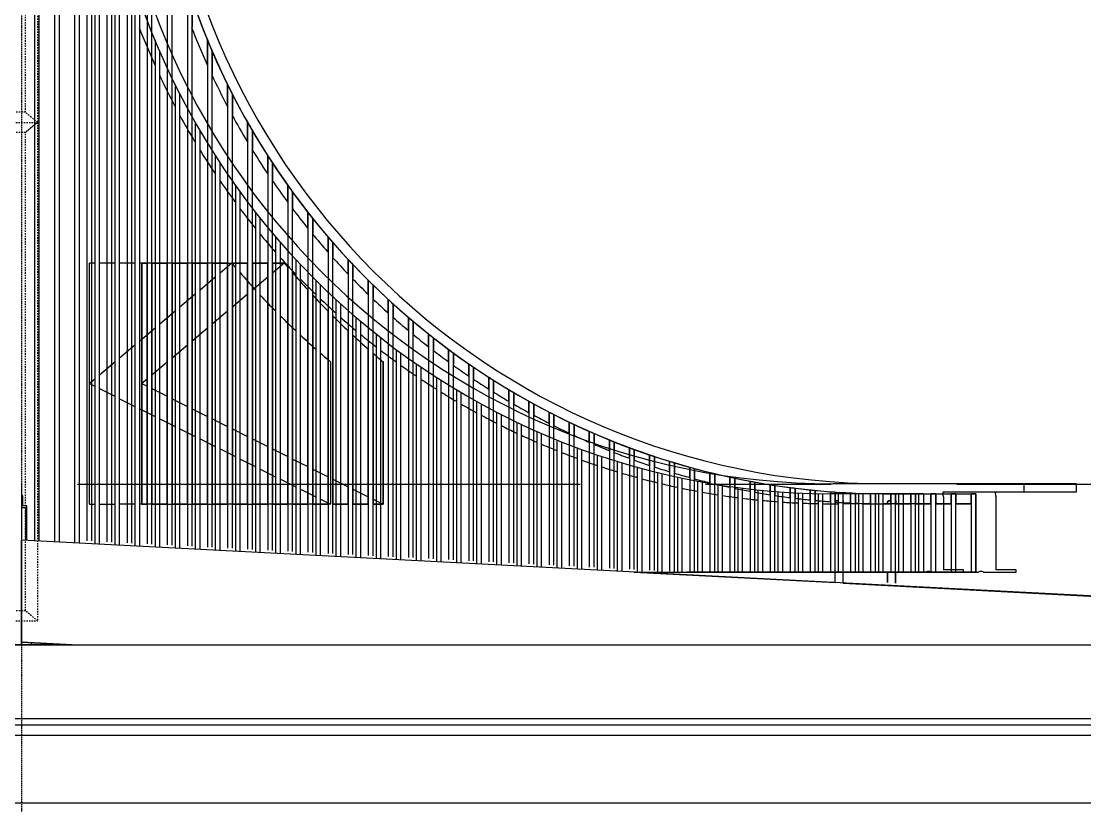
# Model space of a CAD drawing. Header units: millimetres. Extents: x -4391136 to -1798569, y -886572 to -291056.
# Drawn here: x -2355496 to -2352850, y -390540 to -388589 of the extents above; entities that cross this region are included whole.
import ezdxf

# ---------------------------------------------------------------- set-up
doc = ezdxf.new("R2010")
doc.units = ezdxf.units.MM
for name, pattern in [('HIDDEN2', [4.7625, 3.175, -1.5875]), ('TA_GL_005.00000', [13.75, 5, -1.25, 1.25, -1.25, 5]), ('TA_HL_001.00000', [6.5, 3.55, -2.95])]:
    doc.linetypes.add(name, pattern=pattern)
for name, color, linetype in [('000 - 0_SYM_DWG_GRIDLINE_MAIN_COLOR_251', 7, 'Continuous'), ('000 - CONCRETE_EX_BUILDING_MAIN_COLOR_1', 7, 'Continuous'), ('000 - CONCRETE_EX_CANOPY_MAIN_COLOR_251', 7, 'Continuous'), ('010 - ASPG_FRAMING_MAIN_COLOR_1', 7, 'Continuous'), ('Xref-E1-E4$0$E4_Ent2-CRD$0$_Col', 7, 'Continuous'), ('Xref-LOUVER-E1-E4$0$_LOUVER', 7, 'Continuous')]:
    doc.layers.add(name, color=color, linetype=linetype)
doc.styles.add('TA', font='', dxfattribs={"height": 4.5})
doc.styles.get('TA').set_extended_font_data('Cordia New')

# ---------------------------------------------------------------- blocks, each defined once
blk = doc.blocks.new('*U2084')
at = {"layer": '000 - 0_SYM_DWG_GRIDLINE_MAIN_COLOR_251', "color": 7, "linetype": 'ByBlock', "ltscale": 5}
blk.add_line((20, 0), (-494.694, 0), dxfattribs=at)
at = {"color": 7, "style": 'TA', "flags": 1}
blk.add_attdef('LOCATION', (6, -6), '', height=4.5, rotation=270, dxfattribs=at)
blk = doc.blocks.new('W-1-PP17-ENT2_REV00_20260527-170750_ELEVATION_4_DIMS')
at = {"layer": '000 - 0_SYM_DWG_GRIDLINE_MAIN_COLOR_251', "color": 7, "linetype": 'TA_GL_005.00000', "xscale": 50, "yscale": 50, "zscale": 50, "rotation": 180}
blk.add_blockref('*U2084', (-1000, 106090), dxfattribs=at)
blk = doc.blocks.new('W-1-PP17-ENT2_REV00_20260527-170750_ELEVATION_4_ST')
at = {"layer": 'Xref-E1-E4$0$E4_Ent2-CRD$0$_Col', "color": 7, "linetype": 'HIDDEN2', "lineweight": -3}
blk.add_lwpolyline([(19235, 100790), (19235, 114090), (19735, 114090), (19735, 100790)], dxfattribs=at)
at = {"layer": 'Xref-LOUVER-E1-E4$0$_LOUVER', "color": 7}
for p, q in [((19767.5, 108215), (19767.5, 105949.3)), ((19779.5, 105948.7), (19779.5, 108215)), ((19817.5, 108215), (19817.5, 105946.7)), ((19829.5, 105946), (19829.5, 108215)), ((19867.5, 108215), (19867.5, 105944)), ((19879.5, 105943.4), (19879.5, 108215)), ((19917.5, 108215), (19917.5, 105941.4)), ((19929.5, 105940.8), (19929.5, 108215)), ((19967.5, 107520.6), (19967.5, 105938.8)), ((19979.5, 105938.2), (19979.5, 107466.8)), ((20017.5, 107331.2), (20017.5, 105936.2)), ((20029.5, 105935.6), (20029.5, 107295.2)), ((20067.5, 107194.9), (20067.5, 105933.6)), ((20079.5, 105932.9), (20079.5, 107166.5)), ((20117.5, 107084.3), (20117.5, 105930.9)), ((20129.5, 105930.3), (20129.5, 107060.4)), ((20167.5, 106989.9), (20167.5, 105928.3)), ((20179.5, 105927.7), (20179.5, 106969.1)), ((20217.5, 106907.1), (20217.5, 105926.3)), ((20229.5, 105925.1), (20229.5, 106888.6)), ((20267.5, 106833), (20267.5, 105923.1)), ((20279.5, 105922.5), (20279.5, 106816.4)), ((20317.5, 106766), (20317.5, 105920.5)), ((20329.5, 105919.8), (20329.5, 106750.9)), ((20367.5, 106705), (20367.5, 105917.8)), ((20379.5, 105917.2), (20379.5, 106691.1)), ((19904.5, 106040), (19904.5, 106640)), ((19917.5, 106640), (19904.5, 106640)), ((19967.3, 106640), (19929.5, 106640)), ((20017.5, 106640), (19979.5, 106640)), ((20067.5, 106640), (20029.5, 106640)), ((20117.5, 106640), (20079.5, 106640)), ((20167.5, 106640), (20129.5, 106640)), ((20217.5, 106640), (20179.5, 106640)), ((20229.5, 106640), (20258.7, 106640)), ((20258.7, 106640), (20229.5, 106615.2)), ((20417.5, 106648.9), (20417.5, 105915.2)), ((20429.5, 105914.6), (20429.5, 106636.1)), ((20217.5, 106605.1), (20179.5, 106572.9)), ((20467.5, 106597.1), (20467.5, 105912.6)), ((20479.5, 105912), (20479.5, 106585.3)), ((20167.5, 106562.7), (20129.5, 106530.6)), ((20517.5, 106549.3), (20517.5, 105910)), ((20529.5, 105909.4), (20529.5, 106538.3)), ((20117.5, 106520.4), (20079.5, 106488.2)), ((20567.5, 106504.8), (20567.5, 105907.4)), ((20067.5, 106478.1), (20029.5, 106445.9)), ((20579.5, 105906.7), (20579.5, 106494.6)), ((20617.5, 106463.5), (20617.5, 105904.7)), ((20629.5, 105904.1), (20629.5, 106454.1)), ((20017.5, 106435.7), (19979.5, 106403.5)), ((20667.5, 106425.1), (20667.5, 105902.1)), ((20679.5, 105901.5), (20679.5, 106416.3)), ((19967.3, 106393.3), (19929.5, 106361.2)), ((20504.5, 106394.4), (20504.5, 106040)), ((20717.5, 106389.3), (20717.5, 105899.5)), ((20729.5, 105898.9), (20729.5, 106381.1)), ((19917.5, 106351), (19904.5, 106340)), ((20767.5, 106356), (20767.5, 105896.9)), ((20779.5, 105896.3), (20779.5, 106348.3)), ((19904.5, 106340), (19917.5, 106333.5)), ((19929.5, 106327.5), (19967.3, 106308.6)), ((20817.5, 106325), (20817.5, 105894.3)), ((20829.5, 105893.6), (20829.5, 106317.9)), ((19979.5, 106302.5), (20017.5, 106283.5)), ((20867.5, 106296.1), (20867.5, 105891.6)), ((20879.5, 105891), (20879.5, 106289.5)), ((20029.5, 106277.5), (20067.5, 106258.5)), ((20917.5, 106269.3), (20917.5, 105889)), ((20929.5, 105888.4), (20929.5, 106263.2)), ((20079.5, 106252.5), (20117.5, 106233.5)), ((20967.5, 106244.5), (20967.5, 105886.4)), ((20979.5, 105885.8), (20979.5, 106238.8)), ((20129.5, 106227.5), (20167.5, 106208.5)), ((21017.5, 106221.5), (21017.5, 105883.8)), ((21029.5, 105883.2), (21029.5, 106216.3)), ((20179.5, 106202.5), (20217.5, 106183.5)), ((21067.5, 106200.3), (21067.5, 105881.2)), ((21079.5, 105880.5), (21079.5, 106195.5)), ((20229.5, 106177.5), (20267.5, 106158.5)), ((21117.5, 106180.8), (21117.5, 105878.5)), ((21129.5, 105877.9), (21129.5, 106176.4)), ((21167.5, 106163), (21167.5, 105875.9)), ((21179.5, 105875.3), (21179.5, 106159)), ((20279.5, 106152.5), (20317.5, 106133.5)), ((21217.5, 106146.9), (21217.5, 105873.3)), ((21229.5, 105872.7), (21229.5, 106143.2)), ((21267.5, 106132.2), (21267.5, 105871.1)), ((20329.5, 106127.5), (20367.5, 106108.5)), ((21279.5, 105871.1), (21279.5, 106129)), ((21317.5, 106119.2), (21317.5, 105871.1)), ((21329.5, 105871.1), (21329.5, 106116.2)), ((21367.5, 106107.6), (21367.5, 105871.1)), ((21379.5, 105871.1), (21379.5, 106105)), ((20379.5, 106102.5), (20417.5, 106083.5)), ((20429.5, 106077.5), (20467.5, 106058.5)), ((21417.5, 106097.5), (21417.5, 105871.1)), ((21429.5, 105871.1), (21429.5, 106095.2)), ((21467.5, 106088.8), (21467.5, 105871.1)), ((21479.5, 105871.1), (21479.5, 106086.9)), ((21517.5, 106081.5), (21517.5, 105871.1)), ((21529.5, 105871.1), (21529.5, 106080)), ((22229.5, 106091.1), (21754.5, 106091.1)), ((22229.5, 106091.1), (22229.5, 106071.1)), ((20479.5, 106052.5), (20504.5, 106040)), ((21567.5, 106075.7), (21567.5, 105871.1)), ((21579.5, 105871.1), (21579.5, 106074.5)), ((21617.5, 106071.2), (21617.5, 105871.1)), ((21629.5, 105871.1), (21629.5, 106070.4)), ((21667.5, 106068.1), (21667.5, 105871.1)), ((21679.5, 105871.1), (21679.5, 106067.6)), ((21717.5, 106066.4), (21717.5, 105871.1)), ((21729.5, 105871.1), (21729.5, 106066.2)), ((21979.5, 106066.1), (21749.9, 106066.1)), ((21767.5, 106066.1), (21767.5, 105871.1)), ((21779.5, 105845), (21779.5, 106066.1)), ((21817.5, 106066.1), (21817.5, 105871.1)), ((21829.5, 105871.1), (21829.5, 106066.1)), ((21867.5, 106066.1), (21867.5, 105871.1)), ((21879.5, 105871.1), (21879.5, 106066.1)), ((21917.5, 106066.1), (21917.5, 105871.1)), ((21929.5, 105871.1), (21929.5, 106066.1)), ((21967.5, 106066.1), (21967.5, 105871.1)), ((21979.5, 106066.1), (21979.5, 105871.1)), ((22028.5, 106071.1), (22229.5, 106071.1)), ((22029.5, 106058.1), (22029.5, 105877.1)), ((19904.5, 106040), (19917.5, 106040)), ((19929.5, 106040), (19967.3, 106040)), ((20017.5, 106040), (19979.5, 106040)), ((20067.5, 106040), (20029.5, 106040)), ((20079.5, 106040), (20117.5, 106040)), ((20129.5, 106040), (20167.5, 106040)), ((20179.5, 106040), (20217.5, 106040)), ((20267.5, 106040), (20229.5, 106040)), ((20279.5, 106040), (20317.5, 106040)), ((20367.5, 106040), (20329.5, 106040)), ((20417.5, 106040), (20379.5, 106040)), ((20467.5, 106040), (20429.5, 106040)), ((20504.5, 106040), (20479.5, 106040)), ((21754.5, 106041.1), (21767.5, 106041.1)), ((21759.5, 106046.6), (21759.5, 106041.1)), ((21767.5, 106048.6), (21761.5, 106048.6)), ((21817.5, 106041.1), (21779.5, 106041.1)), ((21780.5, 106041.1), (21780.5, 106048.6)), ((21829.5, 106041.1), (21867.5, 106041.1)), ((21917.5, 106041.1), (21879.5, 106041.1)), ((21967.5, 106041.1), (21929.5, 106041.1)), ((21979.5, 106041.1), (21979.5, 105871.1)), ((21260, 105871.1), (21985, 105871.1)), ((21759.5, 105845), (21759.5, 105871.1)), ((21999, 105871.1), (22079.5, 105871.1)), ((22079.5, 105877.1), (22029.5, 105877.1)), ((22079.5, 105871.1), (22079.5, 105877.1))]:
    blk.add_line(p, q, dxfattribs=at)
for centre, radius, start, end in [((21754.5, 107891.1), 1825, 180, 269.8576), ((21754.5, 107891.1), 1800, 180, 270), ((21754.5, 107891.1), 1850, 201.0582, 204.1911), ((21754.5, 107891.1), 1850, 205.0376, 207.718), ((21754.5, 107891.1), 1850, 208.544, 210.8438), ((21754.5, 107891.1), 1850, 211.5701, 213.7851), ((21754.5, 107891.1), 1850, 214.4248, 216.4508), ((21754.5, 107891.1), 1850, 217.0905, 218.9932), ((21754.5, 107891.1), 1850, 219.5684, 221.3899), ((21754.5, 107891.1), 1950, 219.9092, 220.2976), ((21754.5, 107891.1), 1850, 221.9651, 223.6872), ((21754.5, 107891.1), 1950, 220.8286, 222.5101), ((21754.5, 107891.1), 1850, 224.213, 225.8778), ((21754.5, 107891.1), 1950, 223.0411, 224.6367), ((21754.5, 107891.1), 1850, 226.4035, 228.017), ((21754.5, 107891.1), 1950, 225.1352, 226.7139), ((21754.5, 107891.1), 1850, 228.5042, 230.0469), ((21754.5, 107891.1), 1950, 227.1858, 228.6785), ((21754.5, 107891.1), 1850, 230.5341, 232.0768), ((21754.5, 107891.1), 1850, 232.5354, 233.9819), ((21754.5, 107891.1), 1950, 229.1499, 230.1317), ((21754.5, 107891.1), 1850, 234.4386, 235.8851), ((21754.5, 107891.1), 1850, 236.3419, 237.7386), ((21754.5, 107891.1), 1850, 238.1714, 239.5417), ((21754.5, 107891.1), 1850, 239.9745, 241.3448), ((21754.5, 107891.1), 1850, 241.7689, 243.0793), ((21754.5, 107891.1), 1850, 243.4931, 244.8034), ((21754.5, 107891.1), 1850, 245.2172, 246.52), ((21754.5, 107891.1), 1850, 246.9191, 248.1828), ((21754.5, 107891.1), 1850, 248.5934, 249.8455), ((21754.5, 107891.1), 1850, 250.2445, 251.4955), ((21754.5, 107891.1), 1850, 251.8833, 253.1116), ((21754.5, 107891.1), 1850, 253.4995, 254.7278), ((21754.5, 107891.1), 1850, 255.1157, 256.3324), ((21754.5, 107891.1), 1850, 256.7123, 257.9151), ((21754.5, 107891.1), 1850, 258.2949, 259.4978), ((21754.5, 107891.1), 1850, 259.8776, 261.0728), ((21754.5, 107891.1), 1850, 261.4475, 262.6338), ((21754.5, 107891.1), 1850, 263.0084, 264.1948), ((22044, 106065.7), 16.3, 160.9008, 199.7588), ((22026.5, 106058.1), 3, 0, 45), ((21754.5, 107891.1), 1850, 264.5694, 265.7524), ((21754.5, 107891.1), 1850, 266.1244, 267.3027), ((21754.5, 107891.1), 1850, 267.6747, 268.853), ((21754.5, 107891.1), 1850, 269.225, 270), ((21761.5, 106046.6), 2, 90, 180), ((21985, 105873.1), 2, 270, 323.4557), ((21991.9, 105858.4), 14.5, 67.9114, 111.771), ((21999, 105873.1), 2, 217.62, 270)]:
    blk.add_arc(centre, radius, start, end, dxfattribs=at)
blk = doc.blocks.new('DPA_CP_Entrance Canopy Curve_Ent 2_Edge Rev B-1 - Entrance Canopy Curve_Left-31479712-ENTRANCE 2 - ENLARGE ELEVATION 4')
at = {"layer": '000 - CONCRETE_EX_CANOPY_MAIN_COLOR_251', "color": 7}
for p, q in [((516416.4, 108215), (516416.4, 105949.3)), ((516428.4, 105948.7), (516428.4, 108215)), ((516466.4, 108215), (516466.4, 105946.7)), ((516478.4, 105946), (516478.4, 108215)), ((516516.4, 108215), (516516.4, 105944)), ((516528.4, 105943.4), (516528.4, 108215)), ((516566.4, 108215), (516566.4, 105941.4)), ((516578.4, 105940.8), (516578.4, 108215)), ((516616.4, 107520.6), (516616.4, 105938.8)), ((516628.4, 105938.2), (516628.4, 107466.8)), ((516666.4, 107331.2), (516666.4, 105936.2)), ((516678.4, 107295.2), (516678.4, 107226.9)), ((516678.4, 105935.6), (516678.4, 107295.2)), ((516716.4, 107133.2), (516716.4, 107194.9)), ((516716.4, 107194.9), (516716.4, 105933.6)), ((516728.4, 107166.5), (516728.4, 107108.7)), ((516728.4, 105932.9), (516728.4, 107166.5)), ((516766.4, 107031), (516766.4, 107084.3)), ((516766.4, 107084.3), (516766.4, 105930.9)), ((516778.4, 107060.4), (516778.4, 107007.2)), ((516778.4, 105930.3), (516778.4, 107060.4)), ((516816.4, 106943.4), (516816.4, 106989.9)), ((516816.4, 106989.9), (516816.4, 105928.3)), ((516828.4, 106969.1), (516828.4, 106923.2)), ((516828.4, 105927.7), (516828.4, 106969.1)), ((516866.4, 106862.7), (516866.4, 106907.1)), ((516866.4, 106907.1), (516866.4, 105925.7)), ((516878.4, 106888.6), (516878.4, 106845.9)), ((516878.4, 105925.1), (516878.4, 106888.6)), ((516916.4, 106792.7), (516916.4, 106833)), ((516916.4, 106833), (516916.4, 105923.1)), ((516928.4, 106816.4), (516928.4, 106775.9)), ((516928.4, 105922.5), (516928.4, 106816.4)), ((516966.4, 106727.7), (516966.4, 106766)), ((516966.4, 106766), (516966.4, 105920.5)), ((516978.4, 106750.9), (516978.4, 106713.5)), ((516978.4, 105919.8), (516978.4, 106750.9)), ((517016.4, 106668.7), (517016.4, 106705)), ((517016.4, 106705), (517016.4, 105917.8)), ((517028.4, 106691.1), (517028.4, 106654.5)), ((517028.4, 105917.2), (517028.4, 106691.1)), ((516566.4, 106640), (516553.4, 106640)), ((516553.4, 106640), (516553.4, 106040)), ((516553.4, 106040), (516553.4, 106640)), ((516553.4, 106640), (516566.4, 106640)), ((516566.4, 106640), (516553.4, 106640)), ((516553.4, 106640), (516553.4, 106040)), ((516553.4, 106040), (516553.4, 106640)), ((516553.4, 106640), (516566.4, 106640)), ((516566.4, 106640), (516553.4, 106640)), ((516553.4, 106640), (516553.4, 106040)), ((516553.4, 106040), (516553.4, 106640)), ((516553.4, 106640), (516566.4, 106640)), ((516566.4, 106040), (516566.4, 106640)), ((516616.4, 106640), (516578.4, 106640)), ((516578.4, 106640), (516616.4, 106640)), ((516578.4, 106640), (516578.4, 106040)), ((516616.4, 106640), (516578.4, 106640)), ((516578.4, 106640), (516616.4, 106640)), ((516616.4, 106640), (516578.4, 106640)), ((516578.4, 106640), (516616.4, 106640)), ((516616.4, 106040), (516616.4, 106640)), ((516666.4, 106640), (516628.4, 106640)), ((516628.4, 106640), (516666.4, 106640)), ((516628.4, 106640), (516628.4, 106040)), ((516666.4, 106640), (516628.4, 106640)), ((516628.4, 106640), (516666.4, 106640)), ((516666.4, 106640), (516628.4, 106640)), ((516628.4, 106640), (516666.4, 106640)), ((516666.4, 106040), (516666.4, 106640)), ((516716.4, 106640), (516678.4, 106640)), ((516678.4, 106640), (516716.4, 106640)), ((516678.4, 106640), (516678.4, 106040)), ((516716.4, 106640), (516678.4, 106640)), ((516678.4, 106640), (516716.4, 106640)), ((516716.4, 106640), (516678.4, 106640)), ((516678.4, 106640), (516716.4, 106640)), ((516716.4, 106040), (516716.4, 106640)), ((516766.4, 106640), (516728.4, 106640)), ((516728.4, 106640), (516766.4, 106640)), ((516728.4, 106640), (516728.4, 106040)), ((516766.4, 106640), (516728.4, 106640)), ((516728.4, 106640), (516766.4, 106640)), ((516766.4, 106640), (516728.4, 106640)), ((516728.4, 106640), (516766.4, 106640)), ((516766.4, 106040), (516766.4, 106640)), ((516816.4, 106640), (516778.4, 106640)), ((516778.4, 106640), (516816.4, 106640)), ((516778.4, 106640), (516778.4, 106040)), ((516816.4, 106640), (516778.4, 106640)), ((516778.4, 106640), (516816.4, 106640)), ((516816.4, 106640), (516778.4, 106640)), ((516778.4, 106640), (516816.4, 106640)), ((516816.4, 106040), (516816.4, 106640)), ((516866.4, 106640), (516828.4, 106640)), ((516828.4, 106640), (516866.4, 106640)), ((516828.4, 106640), (516828.4, 106040)), ((516866.4, 106640), (516828.4, 106640)), ((516828.4, 106640), (516866.4, 106640)), ((516866.4, 106640), (516828.4, 106640)), ((516828.4, 106640), (516866.4, 106640)), ((516866.4, 106040), (516866.4, 106640)), ((516907.6, 106640), (516878.4, 106615.2)), ((516907.6, 106640), (516878.4, 106640)), ((516878.4, 106640), (516907.6, 106640)), ((516878.4, 106640), (516878.4, 106040)), ((516907.6, 106640), (516878.4, 106640)), ((516878.4, 106640), (516907.6, 106640)), ((516907.6, 106640), (516878.4, 106640)), ((516878.4, 106640), (516907.6, 106640)), ((517066.4, 106614), (517066.4, 106648.9)), ((517066.4, 106648.9), (517066.4, 105915.2)), ((517078.4, 106636.1), (517078.4, 106602)), ((517078.4, 105914.6), (517078.4, 106636.1)), ((516916.4, 106040), (516916.4, 106630.1)), ((516928.4, 106616.6), (516928.4, 106040)), ((516866.4, 106605.1), (516828.4, 106572.9)), ((517116.4, 106564), (517116.4, 106597.1)), ((517116.4, 106597.1), (517116.4, 105912.6)), ((517128.4, 106585.3), (517128.4, 106552)), ((517128.4, 105912), (517128.4, 106585.3)), ((516816.4, 106562.7), (516778.4, 106530.6)), ((516966.4, 106040), (516966.4, 106573.8)), ((516978.4, 106560.3), (516978.4, 106040)), ((517166.4, 106516.4), (517166.4, 106549.3)), ((517166.4, 106549.3), (517166.4, 105910)), ((517178.4, 106538.3), (517178.4, 106506.3)), ((517178.4, 105909.4), (517178.4, 106538.3)), ((516766.4, 106520.4), (516728.4, 106488.2)), ((517016.4, 106040), (517016.4, 106521.6)), ((517028.4, 106509.6), (517028.4, 106040)), ((517216.4, 106474.1), (517216.4, 106504.8)), ((517216.4, 106504.8), (517216.4, 105907.4)), ((516716.4, 106478.1), (516678.4, 106445.9)), ((517228.4, 106494.6), (517228.4, 106463.9)), ((517228.4, 105907.3), (517228.4, 106494.6)), ((517066.4, 106040), (517066.4, 106471.6)), ((517078.4, 106460.9), (517078.4, 106040)), ((517266.4, 106431.8), (517266.4, 106463.5)), ((517266.4, 106463.5), (517266.4, 105904.7)), ((517278.4, 106454.1), (517278.4, 106423.1)), ((517278.4, 105904.1), (517278.4, 106454.1)), ((516666.4, 106435.7), (516628.4, 106403.5)), ((517116.4, 106040), (517116.4, 106427.2)), ((517316.4, 106396), (517316.4, 106425.1)), ((517316.4, 106425.1), (517316.4, 105902.1)), ((517128.4, 106416.6), (517128.4, 106040)), ((517328.4, 106416.3), (517328.4, 106387.4)), ((517328.4, 105901.5), (517328.4, 106416.3)), ((516616.4, 106393.4), (516578.8, 106361.5)), ((517153.4, 106040), (517153.4, 106394.4)), ((517153.4, 106394.4), (517153.4, 106040)), ((517153.4, 106040), (517153.4, 106394.4)), ((517153.4, 106394.4), (517153.4, 106040)), ((517153.4, 106040), (517153.4, 106394.4)), ((517153.4, 106394.4), (517153.4, 106040)), ((517366.4, 106360.3), (517366.4, 106389.3)), ((517366.4, 106389.3), (517366.4, 105899.5)), ((517378.4, 106381.1), (517378.4, 106351.7)), ((517378.4, 105898.9), (517378.4, 106381.1)), ((516566.4, 106351), (516553.4, 106340)), ((517416.4, 106327.5), (517416.4, 106356)), ((517416.4, 106356), (517416.4, 105896.9)), ((517428.4, 106348.3), (517428.4, 106320.3)), ((517428.4, 105896.3), (517428.4, 106348.3)), ((516553.4, 106340), (516566.4, 106333.5)), ((516578.4, 106327.5), (516616.4, 106308.5)), ((517466.4, 106297.7), (517466.4, 106325)), ((517466.4, 106325), (517466.4, 105894.3)), ((517478.4, 106317.9), (517478.4, 106290.6)), ((517478.4, 105893.6), (517478.4, 106317.9)), ((516628.4, 106302.5), (516666.4, 106283.5)), ((517516.4, 106267.9), (517516.4, 106296.1)), ((517516.4, 106296.1), (517516.4, 105891.6)), ((517528.4, 106289.5), (517528.4, 106261.3)), ((517528.4, 105891), (517528.4, 106289.5)), ((516678.4, 106277.5), (516716.4, 106258.5)), ((517566.4, 106242.8), (517566.4, 106269.3)), ((517566.4, 106269.3), (517566.4, 105889)), ((517578.4, 106263.2), (517578.4, 106236.9)), ((517578.4, 105888.4), (517578.4, 106263.2)), ((516728.4, 106252.5), (516766.4, 106233.5)), ((517616.4, 106218.3), (517616.4, 106244.5)), ((517616.4, 106244.5), (517616.4, 105886.4)), ((517628.4, 106238.8), (517628.4, 106212.5)), ((517628.4, 105885.8), (517628.4, 106238.8)), ((516778.4, 106227.5), (516816.4, 106208.5)), ((517666.4, 106194.5), (517666.4, 106221.5)), ((517666.4, 106221.5), (517666.4, 105883.8)), ((517678.4, 106216.3), (517678.4, 106189.8)), ((517678.4, 105883.2), (517678.4, 106216.3)), ((516828.4, 106202.5), (516866.4, 106183.5)), ((517716.4, 106175), (517716.4, 106200.3)), ((517716.4, 106200.3), (517716.4, 105881.2)), ((517728.4, 106195.5), (517728.4, 106170.3)), ((517728.4, 105880.5), (517728.4, 106195.5)), ((516878.4, 106177.5), (516916.4, 106158.5)), ((517766.4, 106155.5), (517766.4, 106180.8)), ((517766.4, 106180.8), (517766.4, 105878.5)), ((517778.4, 106176.4), (517778.4, 106150.8)), ((517778.4, 105877.9), (517778.4, 106176.4)), ((517816.4, 106137.2), (517816.4, 106163)), ((517816.4, 106163), (517816.4, 105875.9)), ((517828.4, 106159), (517828.4, 106133.7)), ((517828.4, 105875.3), (517828.4, 106159)), ((516928.4, 106152.5), (516966.4, 106133.5)), ((517866.4, 106122.3), (517866.4, 106146.9)), ((517866.4, 106146.9), (517866.4, 105873.3)), ((517878.4, 106143.2), (517878.4, 106118.8)), ((517878.4, 105872.7), (517878.4, 106143.2)), ((517916.4, 106107.5), (517916.4, 106132.2)), ((517916.4, 106132.2), (517916.4, 105871.1)), ((516978.4, 106127.5), (517016.4, 106108.5)), ((517928.4, 106129), (517928.4, 106103.9)), ((517928.4, 105871.1), (517928.4, 106129)), ((517966.4, 106094.1), (517966.4, 106119.2)), ((517966.4, 106119.2), (517966.4, 105871.1)), ((517978.4, 106116.2), (517978.4, 106091.6)), ((517978.4, 105871.1), (517978.4, 106116.2)), ((518016.4, 106083.6), (518016.4, 106107.6)), ((518016.4, 106107.6), (518016.4, 105871.1)), ((518028.4, 106105), (518028.4, 106081.1)), ((518028.4, 105871.1), (518028.4, 106105)), ((517028.4, 106102.5), (517066.4, 106083.5)), ((517078.4, 106077.5), (517116, 106058.7)), ((518066.4, 106073.1), (518066.4, 106097.5)), ((518066.4, 106097.5), (518066.4, 105871.1)), ((518078.4, 106095.2), (518078.4, 106070.6)), ((518078.4, 105871.1), (518078.4, 106095.2)), ((518116.4, 106064.1), (518116.4, 106088.8)), ((518116.4, 106088.8), (518116.4, 105871.1)), ((518128.4, 106086.9), (518128.4, 106062.6)), ((518128.4, 105871.1), (518128.4, 106086.9)), ((518166.4, 106057.9), (518166.4, 106081.5)), ((518166.4, 106081.5), (518166.4, 105871.1)), ((518178.4, 106080), (518178.4, 106056.4)), ((518178.4, 105871.1), (518178.4, 106080)), ((518878.4, 106091.1), (518403.4, 106091.1)), ((518878.4, 106091.1), (518403.4, 106091.1)), ((518878.4, 106071.1), (518878.4, 106091.1)), ((518878.4, 106071.1), (518878.4, 106091.1)), ((517128.4, 106052.5), (517153.4, 106040)), ((518216.4, 106051.7), (518216.4, 106075.7)), ((518216.4, 106075.7), (518216.4, 105871.1)), ((518228.4, 106074.5), (518228.4, 106050.2)), ((518228.4, 105871.1), (518228.4, 106074.5)), ((518266.4, 106046.7), (518266.4, 106071.2)), ((518266.4, 106071.2), (518266.4, 105871.1)), ((518278.4, 106070.4), (518278.4, 106046.2)), ((518278.4, 105871.1), (518278.4, 106070.4)), ((518316.4, 106044.7), (518316.4, 106068.1)), ((518316.4, 106068.1), (518316.4, 105871.1)), ((518328.4, 106067.6), (518328.4, 106044.2)), ((518328.4, 105871.1), (518328.4, 106067.6)), ((518366.4, 106042.6), (518366.4, 106066.4)), ((518366.4, 106066.4), (518366.4, 105871.1)), ((518378.4, 106066.2), (518378.4, 106042.1)), ((518378.4, 105871.1), (518378.4, 106066.2)), ((518398.9, 106066.1), (518628.4, 106066.1)), ((518398.9, 106066.1), (518628.4, 106066.1)), ((518416.4, 106066.1), (518428.4, 106066.1)), ((518416.4, 106041.1), (518416.4, 106066.1)), ((518416.4, 106066.1), (518416.4, 105871.1)), ((518428.4, 106066.1), (518416.4, 106066.1)), ((518428.4, 106066.1), (518428.4, 106041.1)), ((518428.4, 105871.1), (518428.4, 106066.1)), ((518466.4, 106066.1), (518478.4, 106066.1)), ((518466.4, 106041.1), (518466.4, 106066.1)), ((518466.4, 106066.1), (518466.4, 105871.1)), ((518478.4, 106066.1), (518466.4, 106066.1)), ((518478.4, 106066.1), (518478.4, 106041.1)), ((518478.4, 105871.1), (518478.4, 106066.1)), ((518516.4, 106066.1), (518528.4, 106066.1)), ((518516.4, 106041.1), (518516.4, 106066.1)), ((518516.4, 106066.1), (518516.4, 105871.1)), ((518528.4, 106066.1), (518516.4, 106066.1)), ((518528.4, 106066.1), (518528.4, 106041.1)), ((518528.4, 105871.1), (518528.4, 106066.1)), ((518566.4, 106066.1), (518578.4, 106066.1)), ((518566.4, 106041.1), (518566.4, 106066.1)), ((518566.4, 106066.1), (518566.4, 105871.1)), ((518578.4, 106066.1), (518566.4, 106066.1)), ((518578.4, 106066.1), (518578.4, 106041.1)), ((518578.4, 105871.1), (518578.4, 106066.1)), ((518616.4, 106041.1), (518616.4, 106066.1)), ((518616.4, 106066.1), (518628.4, 106066.1)), ((518628.4, 106066.1), (518616.4, 106066.1)), ((518616.4, 106066.1), (518616.4, 105871.1)), ((518628.4, 105896.1), (518628.4, 106066.1)), ((518628.4, 106066.1), (518628.4, 105871.1)), ((518628.4, 106066.1), (518628.4, 105871.1)), ((518628.4, 105871.1), (518628.4, 106066.1)), ((518677.5, 106071.1), (518878.4, 106071.1)), ((518677.5, 106071.1), (518878.4, 106071.1)), ((518678.4, 105877.1), (518678.4, 106058.1)), ((518678.4, 105877.1), (518678.4, 106058.1)), ((516553.4, 106040), (516566.4, 106040)), ((516566.4, 106040), (516553.4, 106040)), ((516553.4, 106040), (516566.4, 106040)), ((516566.4, 106040), (516553.4, 106040)), ((516553.4, 106040), (516566.4, 106040)), ((516566.4, 106040), (516553.4, 106040)), ((516578.4, 106040), (516616.4, 106040)), ((516616.4, 106040), (516578.4, 106040)), ((516578.4, 106040), (516616.4, 106040)), ((516616.4, 106040), (516578.4, 106040)), ((516578.4, 106040), (516616.4, 106040)), ((516616.4, 106040), (516578.4, 106040)), ((516628.4, 106040), (516666.4, 106040)), ((516666.4, 106040), (516628.4, 106040)), ((516628.4, 106040), (516666.4, 106040)), ((516666.4, 106040), (516628.4, 106040)), ((516628.4, 106040), (516666.4, 106040)), ((516666.4, 106040), (516628.4, 106040)), ((516678.4, 106040), (516716.4, 106040)), ((516716.4, 106040), (516678.4, 106040)), ((516678.4, 106040), (516716.4, 106040)), ((516716.4, 106040), (516678.4, 106040)), ((516678.4, 106040), (516716.4, 106040)), ((516716.4, 106040), (516678.4, 106040)), ((516728.4, 106040), (516766.4, 106040)), ((516766.4, 106040), (516728.4, 106040)), ((516728.4, 106040), (516766.4, 106040)), ((516766.4, 106040), (516728.4, 106040)), ((516728.4, 106040), (516766.4, 106040)), ((516766.4, 106040), (516728.4, 106040)), ((516778.4, 106040), (516816.4, 106040)), ((516816.4, 106040), (516778.4, 106040)), ((516778.4, 106040), (516816.4, 106040)), ((516816.4, 106040), (516778.4, 106040)), ((516778.4, 106040), (516816.4, 106040)), ((516816.4, 106040), (516778.4, 106040)), ((516828.4, 106040), (516866.4, 106040)), ((516866.4, 106040), (516828.4, 106040)), ((516828.4, 106040), (516866.4, 106040)), ((516866.4, 106040), (516828.4, 106040)), ((516828.4, 106040), (516866.4, 106040)), ((516866.4, 106040), (516828.4, 106040)), ((516878.4, 106040), (516916.4, 106040)), ((516916.4, 106040), (516878.4, 106040)), ((516878.4, 106040), (516916.4, 106040)), ((516916.4, 106040), (516878.4, 106040)), ((516878.4, 106040), (516916.4, 106040)), ((516916.4, 106040), (516878.4, 106040)), ((516928.4, 106040), (516966.4, 106040)), ((516966.4, 106040), (516928.4, 106040)), ((516928.4, 106040), (516966.4, 106040)), ((516966.4, 106040), (516928.4, 106040)), ((516928.4, 106040), (516966.4, 106040)), ((516966.4, 106040), (516928.4, 106040)), ((516978.4, 106040), (517016.4, 106040)), ((517016.4, 106040), (516978.4, 106040)), ((516978.4, 106040), (517016.4, 106040)), ((517016.4, 106040), (516978.4, 106040)), ((516978.4, 106040), (517016.4, 106040)), ((517016.4, 106040), (516978.4, 106040)), ((517028.4, 106040), (517066.4, 106040)), ((517066.4, 106040), (517028.4, 106040)), ((517028.4, 106040), (517066.4, 106040)), ((517066.4, 106040), (517028.4, 106040)), ((517028.4, 106040), (517066.4, 106040)), ((517066.4, 106040), (517028.4, 106040)), ((517078.4, 106040), (517116.4, 106040)), ((517116.4, 106040), (517078.4, 106040)), ((517078.4, 106040), (517116.4, 106040)), ((517116.4, 106040), (517078.4, 106040)), ((517078.4, 106040), (517116.4, 106040)), ((517116.4, 106040), (517078.4, 106040)), ((517128.4, 106040), (517153.4, 106040)), ((517153.4, 106040), (517128.4, 106040)), ((517128.4, 106040), (517153.4, 106040)), ((517153.4, 106040), (517128.4, 106040)), ((517128.4, 106040), (517153.4, 106040)), ((517153.4, 106040), (517128.4, 106040)), ((518403.4, 106041.1), (518416.4, 106041.1)), ((518416.4, 106041.1), (518403.4, 106041.1)), ((518403.4, 106041.1), (518408.4, 106041.1)), ((518408.4, 106041.1), (518403.4, 106041.1)), ((518403.4, 106041.1), (518408.4, 106041.1)), ((518416.4, 106041.1), (518403.4, 106041.1)), ((518408.4, 106041.1), (518408.4, 106046.6)), ((518408.4, 106046.6), (518408.4, 106041.1)), ((518410.4, 106048.6), (518416.4, 106048.6)), ((518416.4, 106048.6), (518410.4, 106048.6)), ((518428.4, 106048.6), (518429.4, 106048.6)), ((518429.4, 106048.6), (518428.4, 106048.6)), ((518428.4, 106041.1), (518466.4, 106041.1)), ((518466.4, 106041.1), (518428.4, 106041.1)), ((518466.4, 106041.1), (518428.4, 106041.1)), ((518429.4, 106048.6), (518429.4, 106041.1)), ((518429.4, 106041.1), (518429.4, 106048.6)), ((518429.4, 106041.1), (518466.4, 106041.1)), ((518466.4, 106041.1), (518429.4, 106041.1)), ((518429.4, 106041.1), (518466.4, 106041.1)), ((518478.4, 106041.1), (518516.4, 106041.1)), ((518516.4, 106041.1), (518478.4, 106041.1)), ((518478.4, 106041.1), (518516.4, 106041.1)), ((518516.4, 106041.1), (518478.4, 106041.1)), ((518478.4, 106041.1), (518516.4, 106041.1)), ((518516.4, 106041.1), (518478.4, 106041.1)), ((518528.4, 106041.1), (518566.4, 106041.1)), ((518566.4, 106041.1), (518528.4, 106041.1)), ((518528.4, 106041.1), (518566.4, 106041.1)), ((518566.4, 106041.1), (518528.4, 106041.1)), ((518528.4, 106041.1), (518566.4, 106041.1)), ((518566.4, 106041.1), (518528.4, 106041.1)), ((518578.4, 106041.1), (518616.4, 106041.1)), ((518616.4, 106041.1), (518578.4, 106041.1)), ((518578.4, 106041.1), (518616.4, 106041.1)), ((518616.4, 106041.1), (518578.4, 106041.1)), ((518578.4, 106041.1), (518616.4, 106041.1)), ((518616.4, 106041.1), (518578.4, 106041.1)), ((518628.4, 106041.1), (518628.4, 105871.1)), ((518628.4, 105871.1), (518628.4, 106041.1)), ((518628.4, 106041.1), (518628.4, 105940)), ((518628.4, 105940), (518628.4, 106041.1)), ((518628.4, 106041.1), (518628.4, 105940)), ((518628.4, 105940), (518628.4, 106041.1)), ((518628.4, 105896.1), (518628.4, 105871.1)), ((518628.4, 105871.1), (517909, 105871.1)), ((517909, 105871.1), (518628.4, 105871.1)), ((517928.4, 105871.1), (517916.4, 105871.1)), ((517916.4, 105871.1), (517928.4, 105871.1)), ((517978.4, 105871.1), (517966.4, 105871.1)), ((517966.4, 105871.1), (517978.4, 105871.1)), ((518028.4, 105871.1), (518016.4, 105871.1)), ((518016.4, 105871.1), (518028.4, 105871.1)), ((518078.4, 105871.1), (518066.4, 105871.1)), ((518066.4, 105871.1), (518078.4, 105871.1)), ((518128.4, 105871.1), (518116.4, 105871.1)), ((518116.4, 105871.1), (518128.4, 105871.1)), ((518178.4, 105871.1), (518166.4, 105871.1)), ((518166.4, 105871.1), (518178.4, 105871.1)), ((518228.4, 105871.1), (518216.4, 105871.1)), ((518216.4, 105871.1), (518228.4, 105871.1)), ((518278.4, 105871.1), (518266.4, 105871.1)), ((518266.4, 105871.1), (518278.4, 105871.1)), ((518328.4, 105871.1), (518316.4, 105871.1)), ((518316.4, 105871.1), (518328.4, 105871.1)), ((518378.4, 105871.1), (518366.4, 105871.1)), ((518366.4, 105871.1), (518378.4, 105871.1)), ((518408.4, 105844.9), (518408.4, 105871.1)), ((518408.4, 105871.1), (518408.4, 105844.9)), ((518428.4, 105871.1), (518416.4, 105871.1)), ((518416.4, 105871.1), (518428.4, 105871.1)), ((518428.4, 105871.1), (518633.9, 105871.1)), ((518428.4, 105871.1), (518428.4, 105843.8)), ((518428.4, 105843.8), (518428.4, 105871.1)), ((518628.4, 105871.1), (518428.4, 105871.1)), ((518478.4, 105871.1), (518466.4, 105871.1)), ((518466.4, 105871.1), (518478.4, 105871.1)), ((518528.4, 105871.1), (518516.4, 105871.1)), ((518516.4, 105871.1), (518528.4, 105871.1)), ((518578.4, 105871.1), (518566.4, 105871.1)), ((518566.4, 105871.1), (518578.4, 105871.1)), ((518628.4, 105871.1), (518616.4, 105871.1)), ((518616.4, 105871.1), (518628.4, 105871.1)), ((518628.4, 105871.1), (518633.9, 105871.1)), ((518647.9, 105871.1), (518728.4, 105871.1)), ((518647.9, 105871.1), (518728.4, 105871.1)), ((518728.4, 105877.1), (518678.4, 105877.1)), ((518728.4, 105877.1), (518678.4, 105877.1)), ((518728.4, 105871.1), (518728.4, 105877.1)), ((518728.4, 105871.1), (518728.4, 105877.1))]:
    blk.add_line(p, q, dxfattribs=at)
for centre, radius, start, end in [((518403.4, 107891.1), 1825, 180, 269.8576), ((518403.4, 107891.1), 1800, 180, 270), ((518403.4, 107891.1), 1800, 180, 270), ((518403.4, 107891.1), 1825, 198.9299, 213.0996), ((518403.4, 107891.1), 1850, 201.0582, 204.1911), ((518403.4, 107891.1), 1850, 201.0582, 204.1911), ((518403.4, 107891.1), 1850, 201.0582, 204.1911), ((518403.4, 107891.1), 1850, 201.0582, 204.1911), ((518403.4, 107891.1), 1850, 201.0582, 204.1911), ((518403.4, 107891.1), 1850, 201.0582, 204.1911), ((518403.4, 107891.1), 1825, 202.4249, 203.3927), ((518403.4, 107891.1), 1825, 202.4249, 203.3927), ((518403.4, 107891.1), 1850, 205.0376, 207.718), ((518403.4, 107891.1), 1850, 205.0376, 207.718), ((518403.4, 107891.1), 1850, 205.0376, 207.718), ((518403.4, 107891.1), 1850, 205.0376, 207.718), ((518403.4, 107891.1), 1850, 205.0376, 207.718), ((518403.4, 107891.1), 1850, 205.0376, 207.718), ((518403.4, 107891.1), 1825, 206.2357, 207.0755), ((518403.4, 107891.1), 1825, 206.2357, 207.0755), ((518403.4, 107891.1), 1850, 208.544, 210.8438), ((518403.4, 107891.1), 1850, 208.544, 210.8438), ((518403.4, 107891.1), 1850, 208.544, 210.8438), ((518403.4, 107891.1), 1850, 208.544, 210.8438), ((518403.4, 107891.1), 1850, 208.544, 210.8438), ((518403.4, 107891.1), 1850, 208.544, 210.8438), ((518403.4, 107891.1), 1825, 209.5894, 210.3437), ((518403.4, 107891.1), 1825, 209.5894, 210.3437), ((518403.4, 107891.1), 1850, 211.5701, 213.7851), ((518403.4, 107891.1), 1850, 211.5701, 213.7851), ((518403.4, 107891.1), 1850, 211.5701, 213.7851), ((518403.4, 107891.1), 1850, 211.5701, 213.7851), ((518403.4, 107891.1), 1850, 211.5701, 213.7851), ((518403.4, 107891.1), 1850, 211.5701, 213.7851), ((518403.4, 107891.1), 1825, 212.628, 213.3202), ((518403.4, 107891.1), 1825, 212.628, 213.3202), ((518403.4, 107891.1), 1825, 213.1115, 246.1814), ((518403.4, 107891.1), 1850, 214.4248, 216.4508), ((518403.4, 107891.1), 1850, 214.4248, 216.4508), ((518403.4, 107891.1), 1850, 214.4248, 216.4508), ((518403.4, 107891.1), 1850, 214.4248, 216.4508), ((518403.4, 107891.1), 1850, 214.4248, 216.4508), ((518403.4, 107891.1), 1850, 214.4248, 216.4508), ((518403.4, 107891.1), 1825, 215.4333, 216.078), ((518403.4, 107891.1), 1825, 215.4333, 216.078), ((518403.4, 107891.1), 1850, 217.0905, 218.9932), ((518403.4, 107891.1), 1850, 217.0905, 218.9932), ((518403.4, 107891.1), 1850, 217.0905, 218.9932), ((518403.4, 107891.1), 1850, 217.0905, 218.9932), ((518403.4, 107891.1), 1850, 217.0905, 218.9932), ((518403.4, 107891.1), 1850, 217.0905, 218.9932), ((518403.4, 107891.1), 1825, 218.0573, 218.6644), ((518403.4, 107891.1), 1825, 218.0573, 218.6644), ((518403.4, 107891.1), 1850, 219.5684, 221.3899), ((518403.4, 107891.1), 1850, 219.5684, 221.3899), ((518403.4, 107891.1), 1850, 219.5684, 221.3899), ((518403.4, 107891.1), 1850, 219.5684, 221.3899), ((518403.4, 107891.1), 1850, 219.5684, 221.3899), ((518403.4, 107891.1), 1850, 219.5684, 221.3899), ((518403.4, 107891.1), 1825, 220.5361, 221.1124), ((518403.4, 107891.1), 1825, 220.5361, 221.1124), ((518403.4, 107891.1), 1950, 219.9092, 220.2976), ((518403.4, 107891.1), 1950, 219.9092, 220.2976), ((518403.4, 107891.1), 1950, 219.9092, 220.2976), ((518403.4, 107891.1), 1950, 219.9092, 220.2976), ((518403.4, 107891.1), 1950, 219.9092, 220.2976), ((518403.4, 107891.1), 1950, 219.9092, 220.2976), ((518403.4, 107891.1), 1850, 221.9651, 223.6872), ((518403.4, 107891.1), 1850, 221.9651, 223.6872), ((518403.4, 107891.1), 1850, 221.9651, 223.6872), ((518403.4, 107891.1), 1850, 221.9651, 223.6872), ((518403.4, 107891.1), 1850, 221.9651, 223.6872), ((518403.4, 107891.1), 1850, 221.9651, 223.6872), ((518403.4, 107891.1), 1825, 222.8952, 223.4459), ((518403.4, 107891.1), 1825, 222.8952, 223.4459), ((518403.4, 107891.1), 1950, 220.8286, 222.5101), ((518403.4, 107891.1), 1950, 220.8286, 222.5101), ((518403.4, 107891.1), 1950, 220.8286, 222.5101), ((518403.4, 107891.1), 1950, 220.8286, 222.5101), ((518403.4, 107891.1), 1950, 220.8286, 222.5101), ((518403.4, 107891.1), 1950, 220.8286, 222.5101), ((518403.4, 107891.1), 1850, 224.213, 225.8778), ((518403.4, 107891.1), 1850, 224.213, 225.8778), ((518403.4, 107891.1), 1850, 224.213, 225.8778), ((518403.4, 107891.1), 1850, 224.213, 225.8778), ((518403.4, 107891.1), 1850, 224.213, 225.8778), ((518403.4, 107891.1), 1850, 224.213, 225.8778), ((518403.4, 107891.1), 1825, 225.1541, 225.683), ((518403.4, 107891.1), 1825, 225.1541, 225.683), ((518403.4, 107891.1), 1950, 223.0411, 224.6367), ((518403.4, 107891.1), 1950, 223.0411, 224.6367), ((518403.4, 107891.1), 1950, 223.0411, 224.6367), ((518403.4, 107891.1), 1950, 223.0411, 224.6367), ((518403.4, 107891.1), 1950, 223.0411, 224.6367), ((518403.4, 107891.1), 1950, 223.0411, 224.6367), ((518403.4, 107891.1), 1850, 226.4035, 228.017), ((518403.4, 107891.1), 1850, 226.4035, 228.017), ((518403.4, 107891.1), 1850, 226.4035, 228.017), ((518403.4, 107891.1), 1850, 226.4035, 228.017), ((518403.4, 107891.1), 1850, 226.4035, 228.017), ((518403.4, 107891.1), 1850, 226.4035, 228.017), ((518403.4, 107891.1), 1825, 227.3276, 227.838), ((518403.4, 107891.1), 1825, 227.3276, 227.838), ((518403.4, 107891.1), 1950, 225.1352, 226.7139), ((518403.4, 107891.1), 1950, 225.1352, 226.7139), ((518403.4, 107891.1), 1950, 225.1352, 226.7139), ((518403.4, 107891.1), 1950, 225.1352, 226.7139), ((518403.4, 107891.1), 1950, 225.1352, 226.7139), ((518403.4, 107891.1), 1950, 225.1352, 226.7139), ((518403.4, 107891.1), 1850, 228.5042, 230.0469), ((518403.4, 107891.1), 1850, 228.5042, 230.0469), ((518403.4, 107891.1), 1850, 228.5042, 230.0469), ((518403.4, 107891.1), 1850, 228.5042, 230.0469), ((518403.4, 107891.1), 1850, 228.5042, 230.0469), ((518403.4, 107891.1), 1850, 228.5042, 230.0469), ((518403.4, 107891.1), 1825, 229.4276, 229.9218), ((518403.4, 107891.1), 1825, 229.4276, 229.9218), ((518403.4, 107891.1), 1950, 227.1858, 228.6785), ((518403.4, 107891.1), 1950, 227.1858, 228.6785), ((518403.4, 107891.1), 1950, 227.1858, 228.6785), ((518403.4, 107891.1), 1950, 227.1858, 228.6785), ((518403.4, 107891.1), 1950, 227.1858, 228.6785), ((518403.4, 107891.1), 1950, 227.1858, 228.6785), ((518403.4, 107891.1), 1850, 230.5341, 232.0768), ((518403.4, 107891.1), 1850, 230.5341, 232.0768), ((518403.4, 107891.1), 1850, 230.5341, 232.0768), ((518403.4, 107891.1), 1850, 230.5341, 232.0768), ((518403.4, 107891.1), 1850, 230.5341, 232.0768), ((518403.4, 107891.1), 1850, 230.5341, 232.0768), ((518403.4, 107891.1), 1825, 231.4637, 231.9437), ((518403.4, 107891.1), 1825, 231.4637, 231.9437), ((518403.4, 107891.1), 1850, 232.5354, 233.9819), ((518403.4, 107891.1), 1850, 232.5354, 233.9819), ((518403.4, 107891.1), 1850, 232.5354, 233.9819), ((518403.4, 107891.1), 1850, 232.5354, 233.9819), ((518403.4, 107891.1), 1850, 232.5354, 233.9819), ((518403.4, 107891.1), 1850, 232.5354, 233.9819), ((518403.4, 107891.1), 1825, 233.4436, 233.9112), ((518403.4, 107891.1), 1825, 233.4436, 233.9112), ((518403.4, 107891.1), 1950, 229.1499, 230.1317), ((518403.4, 107891.1), 1950, 229.1499, 230.1317), ((518403.4, 107891.1), 1950, 229.1499, 230.1317), ((518403.4, 107891.1), 1950, 229.1499, 230.1317), ((518403.4, 107891.1), 1950, 229.1499, 230.1317), ((518403.4, 107891.1), 1950, 229.1499, 230.1317), ((518403.4, 107891.1), 1850, 234.4386, 235.8851), ((518403.4, 107891.1), 1850, 234.4386, 235.8851), ((518403.4, 107891.1), 1850, 234.4386, 235.8851), ((518403.4, 107891.1), 1850, 234.4386, 235.8851), ((518403.4, 107891.1), 1850, 234.4386, 235.8851), ((518403.4, 107891.1), 1850, 234.4386, 235.8851), ((518403.4, 107891.1), 1825, 235.3741, 235.8307), ((518403.4, 107891.1), 1825, 235.3741, 235.8307), ((518403.4, 107891.1), 1850, 236.3419, 237.7386), ((518403.4, 107891.1), 1850, 236.3419, 237.7386), ((518403.4, 107891.1), 1850, 236.3419, 237.7386), ((518403.4, 107891.1), 1850, 236.3419, 237.7386), ((518403.4, 107891.1), 1850, 236.3419, 237.7386), ((518403.4, 107891.1), 1850, 236.3419, 237.7386), ((518403.4, 107891.1), 1825, 237.2606, 237.7074), ((518403.4, 107891.1), 1825, 237.2606, 237.7074), ((518403.4, 107891.1), 1850, 238.1714, 239.5417), ((518403.4, 107891.1), 1850, 238.1714, 239.5417), ((518403.4, 107891.1), 1850, 238.1714, 239.5417), ((518403.4, 107891.1), 1850, 238.1714, 239.5417), ((518403.4, 107891.1), 1850, 238.1714, 239.5417), ((518403.4, 107891.1), 1850, 238.1714, 239.5417), ((518403.4, 107891.1), 1825, 239.108, 239.546), ((518403.4, 107891.1), 1825, 239.108, 239.546), ((518403.4, 107891.1), 1850, 239.9745, 241.3448), ((518403.4, 107891.1), 1850, 239.9745, 241.3448), ((518403.4, 107891.1), 1850, 239.9745, 241.3448), ((518403.4, 107891.1), 1850, 239.9745, 241.3448), ((518403.4, 107891.1), 1850, 239.9745, 241.3448), ((518403.4, 107891.1), 1850, 239.9745, 241.3448), ((518403.4, 107891.1), 1825, 240.9204, 241.3506), ((518403.4, 107891.1), 1825, 240.9204, 241.3506), ((518403.4, 107891.1), 1825, 242.7015, 243.1246), ((518403.4, 107891.1), 1825, 242.7015, 243.1246), ((518403.4, 107891.1), 1850, 241.7689, 243.0793), ((518403.4, 107891.1), 1850, 241.7689, 243.0793), ((518403.4, 107891.1), 1850, 241.7689, 243.0793), ((518403.4, 107891.1), 1850, 241.7689, 243.0793), ((518403.4, 107891.1), 1850, 241.7689, 243.0793), ((518403.4, 107891.1), 1850, 241.7689, 243.0793), ((518403.4, 107891.1), 1825, 244.4544, 244.8712), ((518403.4, 107891.1), 1825, 244.4544, 244.8712), ((518403.4, 107891.1), 1850, 243.4931, 244.8034), ((518403.4, 107891.1), 1850, 243.4931, 244.8034), ((518403.4, 107891.1), 1850, 243.4931, 244.8034), ((518403.4, 107891.1), 1850, 243.4931, 244.8034), ((518403.4, 107891.1), 1850, 243.4931, 244.8034), ((518403.4, 107891.1), 1850, 243.4931, 244.8034), ((518403.4, 107891.1), 1850, 245.2172, 246.52), ((518403.4, 107891.1), 1850, 245.2172, 246.52), ((518403.4, 107891.1), 1850, 245.2172, 246.52), ((518403.4, 107891.1), 1850, 245.2172, 246.52), ((518403.4, 107891.1), 1850, 245.2172, 246.52), ((518403.4, 107891.1), 1850, 245.2172, 246.52), ((518403.4, 107891.1), 1825, 246.182, 246.5932), ((518403.4, 107891.1), 1825, 246.182, 246.5932), ((518403.4, 107891.1), 1825, 246.2109, 269.8576), ((518403.4, 107891.1), 1850, 246.9191, 248.1828), ((518403.4, 107891.1), 1850, 246.9191, 248.1828), ((518403.4, 107891.1), 1850, 246.9191, 248.1828), ((518403.4, 107891.1), 1850, 246.9191, 248.1828), ((518403.4, 107891.1), 1850, 246.9191, 248.1828), ((518403.4, 107891.1), 1850, 246.9191, 248.1828), ((518403.4, 107891.1), 1825, 247.887, 248.293), ((518403.4, 107891.1), 1825, 247.887, 248.293), ((518403.4, 107891.1), 1850, 248.5818, 249.8455), ((518403.4, 107891.1), 1850, 248.5818, 249.8455), ((518403.4, 107891.1), 1850, 248.5818, 249.8455), ((518403.4, 107891.1), 1850, 248.5818, 249.8455), ((518403.4, 107891.1), 1850, 248.5818, 249.8455), ((518403.4, 107891.1), 1850, 248.5818, 249.8455), ((518403.4, 107891.1), 1825, 249.5715, 249.973), ((518403.4, 107891.1), 1825, 249.5715, 249.973), ((518403.4, 107891.1), 1825, 251.2378, 251.6352), ((518403.4, 107891.1), 1825, 251.2378, 251.6352), ((518403.4, 107891.1), 1850, 250.2445, 251.4955), ((518403.4, 107891.1), 1850, 250.2445, 251.4955), ((518403.4, 107891.1), 1850, 250.2445, 251.4955), ((518403.4, 107891.1), 1850, 250.2445, 251.4955), ((518403.4, 107891.1), 1850, 250.2445, 251.4955), ((518403.4, 107891.1), 1850, 250.2445, 251.4955), ((518403.4, 107891.1), 1850, 251.8833, 253.1116), ((518403.4, 107891.1), 1850, 251.8833, 253.1116), ((518403.4, 107891.1), 1850, 251.8833, 253.1116), ((518403.4, 107891.1), 1850, 251.8833, 253.1116), ((518403.4, 107891.1), 1850, 251.8833, 253.1116), ((518403.4, 107891.1), 1850, 251.8833, 253.1116), ((518403.4, 107891.1), 1825, 252.8878, 253.2816), ((518403.4, 107891.1), 1825, 252.8878, 253.2816), ((518403.4, 107891.1), 1825, 254.5233, 254.9139), ((518403.4, 107891.1), 1825, 254.5233, 254.9139), ((518403.4, 107891.1), 1850, 253.4995, 254.7278), ((518403.4, 107891.1), 1850, 253.4995, 254.7278), ((518403.4, 107891.1), 1850, 253.4995, 254.7278), ((518403.4, 107891.1), 1850, 253.4995, 254.7278), ((518403.4, 107891.1), 1850, 253.4995, 254.7278), ((518403.4, 107891.1), 1850, 253.4995, 254.7278), ((518403.4, 107891.1), 1825, 256.146, 256.5337), ((518403.4, 107891.1), 1825, 256.146, 256.5337), ((518403.4, 107891.1), 1825, 257.7574, 258.1426), ((518403.4, 107891.1), 1825, 257.7574, 258.1426), ((518403.4, 107891.1), 1850, 255.1157, 256.3324), ((518403.4, 107891.1), 1850, 255.1157, 256.3324), ((518403.4, 107891.1), 1850, 255.1157, 256.3324), ((518403.4, 107891.1), 1850, 255.1157, 256.3324), ((518403.4, 107891.1), 1850, 255.1157, 256.3324), ((518403.4, 107891.1), 1850, 255.1157, 256.3324), ((518403.4, 107891.1), 1850, 256.7123, 257.9151), ((518403.4, 107891.1), 1850, 256.7123, 257.9151), ((518403.4, 107891.1), 1850, 256.7123, 257.9151), ((518403.4, 107891.1), 1850, 256.7123, 257.9151), ((518403.4, 107891.1), 1850, 256.7123, 257.9151), ((518403.4, 107891.1), 1850, 256.7123, 257.9151), ((518403.4, 107891.1), 1850, 258.2949, 259.4978), ((518403.4, 107891.1), 1850, 258.2949, 259.4978), ((518403.4, 107891.1), 1850, 258.2949, 259.4978), ((518403.4, 107891.1), 1850, 258.2949, 259.4978), ((518403.4, 107891.1), 1850, 258.2949, 259.4978), ((518403.4, 107891.1), 1850, 258.2949, 259.4978), ((518403.4, 107891.1), 1825, 259.359, 259.7421), ((518403.4, 107891.1), 1825, 259.359, 259.7421), ((518403.4, 107891.1), 1825, 260.9523, 261.3336), ((518403.4, 107891.1), 1825, 260.9523, 261.3336), ((518403.4, 107891.1), 1825, 262.5385, 262.9183), ((518403.4, 107891.1), 1825, 262.5385, 262.9183), ((518403.4, 107891.1), 1850, 259.8776, 261.0728), ((518403.4, 107891.1), 1850, 259.8776, 261.0728), ((518403.4, 107891.1), 1850, 259.8776, 261.0728), ((518403.4, 107891.1), 1850, 259.8776, 261.0728), ((518403.4, 107891.1), 1850, 259.8776, 261.0728), ((518403.4, 107891.1), 1850, 259.8776, 261.0728), ((518403.4, 107891.1), 1850, 261.4475, 262.6338), ((518403.4, 107891.1), 1850, 261.4475, 262.6338), ((518403.4, 107891.1), 1850, 261.4475, 262.6338), ((518403.4, 107891.1), 1850, 261.4475, 262.6338), ((518403.4, 107891.1), 1850, 261.4475, 262.6338), ((518403.4, 107891.1), 1850, 261.4475, 262.6338), ((518403.4, 107891.1), 1850, 263.0084, 264.1948), ((518403.4, 107891.1), 1850, 263.0084, 264.1948), ((518403.4, 107891.1), 1850, 263.0084, 264.1948), ((518403.4, 107891.1), 1850, 263.0084, 264.1948), ((518403.4, 107891.1), 1850, 263.0084, 264.1948), ((518403.4, 107891.1), 1850, 263.0084, 264.1948), ((518403.4, 107891.1), 1825, 264.119, 264.4976), ((518403.4, 107891.1), 1825, 264.119, 264.4976), ((518403.4, 107891.1), 1825, 265.695, 266.0727), ((518403.4, 107891.1), 1825, 265.695, 266.0727), ((518403.4, 107891.1), 1825, 267.2678, 267.6449), ((518403.4, 107891.1), 1825, 267.2678, 267.6449), ((518403.4, 107891.1), 1825, 268.8385, 269.2153), ((518403.4, 107891.1), 1825, 268.8385, 269.2153), ((518692.9, 106065.7), 16.3, 160.9008, 199.7588), ((518692.9, 106065.7), 16.3, 160.9008, 199.7588), ((518675.4, 106058.1), 3, 0, 45), ((518675.4, 106058.1), 3, 0, 33.75), ((518403.4, 107891.1), 1850, 264.5694, 265.7524), ((518403.4, 107891.1), 1850, 264.5694, 265.7524), ((518403.4, 107891.1), 1850, 264.5694, 265.7524), ((518403.4, 107891.1), 1850, 264.5694, 265.7524), ((518403.4, 107891.1), 1850, 264.5694, 265.7524), ((518403.4, 107891.1), 1850, 264.5694, 265.7524), ((518403.4, 107891.1), 1850, 266.1244, 267.3027), ((518403.4, 107891.1), 1850, 266.1244, 267.3027), ((518403.4, 107891.1), 1850, 266.1244, 267.3027), ((518403.4, 107891.1), 1850, 266.1244, 267.3027), ((518403.4, 107891.1), 1850, 266.1244, 267.3027), ((518403.4, 107891.1), 1850, 266.1244, 267.3027), ((518403.4, 107891.1), 1850, 267.6747, 268.853), ((518403.4, 107891.1), 1850, 267.6747, 268.853), ((518403.4, 107891.1), 1850, 267.6747, 268.853), ((518403.4, 107891.1), 1850, 267.6747, 268.853), ((518403.4, 107891.1), 1850, 267.6747, 268.853), ((518403.4, 107891.1), 1850, 267.6747, 268.853), ((518403.4, 107891.1), 1850, 269.225, 270), ((518403.4, 107891.1), 1850, 269.225, 270), ((518403.4, 107891.1), 1850, 269.225, 270), ((518403.4, 107891.1), 1850, 269.225, 270), ((518403.4, 107891.1), 1850, 269.225, 270), ((518403.4, 107891.1), 1850, 269.225, 270), ((518410.4, 106046.6), 2, 90, 180), ((518410.4, 106046.6), 2, 90, 180), ((518633.9, 105873.1), 2, 270, 323.4557), ((518640.9, 105858.4), 14.5, 67.9114, 111.771), ((518640.9, 105858.4), 14.5, 68.5693, 111.771), ((518647.9, 105873.1), 2, 217.62, 270)]:
    blk.add_arc(centre, radius, start, end, dxfattribs=at)
blk = doc.blocks.new('DPA_RF_CANOPY ENTRANCE STRUCTURE _ENT2_I-Shape - Entrance 2_Comment-V115-ENTRANCE 2 - ENLARGE ELEVATION 4')
at = {"layer": '000 - CONCRETE_EX_BUILDING_MAIN_COLOR_1', "color": 7}
for p, q in [((516383.9, 105690), (516383.9, 105871.1)), ((516408.9, 105695.3), (516408.9, 105690))]:
    blk.add_line(p, q, dxfattribs=at)
blk = doc.blocks.new('W-1-PP17-ENT2_REV00_20260527-170750_ELEVATION_4_EX')
at = {"layer": '000 - CONCRETE_EX_BUILDING_MAIN_COLOR_1', "color": 7}
for p, q in [((19735, 106090), (19735, 105840)), ((19735, 106090), (19735, 105690)), ((19739, 106061), (19735, 106061)), ((19735, 106061), (19735, 106032)), ((19739, 106036), (19739, 106061)), ((19735, 106032), (19745, 106032)), ((19749, 106036), (19739, 106036)), ((19745, 106032), (19745, 105950.5)), ((19749, 105950.3), (19749, 106036)), ((19735, 105696.6), (19735, 105951)), ((19735, 105951), (19735, 105932.1)), ((22734.7, 105793.8), (19735, 105951)), ((22734.7, 105793.8), (19735, 105951)), ((19735, 105929.3), (19735, 105947)), ((19735, 105947), (19735, 105700.6)), ((19735, 105932.1), (19735, 105929.3)), ((19735, 105926), (19735, 105875.9)), ((19735, 105690), (19735, 105871.1)), ((19735, 105871.1), (19735, 105690)), ((21260, 105871.1), (21759.5, 105844.9)), ((21260, 105871.1), (21759.5, 105844.9)), ((19735, 105690), (19735, 105840)), ((19735, 105840), (19735, 105690)), ((21779.5, 105843.8), (22734.7, 105793.8)), ((21779.5, 105843.8), (22734.7, 105793.8)), ((10434.5, 105690), (23159.2, 105690)), ((19861.8, 105690), (11934.5, 105690)), ((11934.5, 105690), (23134.5, 105690)), ((19735, 105700.6), (19735, 105705.7)), ((19735, 105705.7), (19735, 105701.6)), ((19735, 105701.6), (19735, 105696.6)), ((19735, 105696.6), (19861.4, 105690)), ((19861.4, 105690), (19735, 105696.6)), ((23159.2, 105506.4), (10434.5, 105506.4)), ((23584.5, 105490), (10434.5, 105490)), ((23334.5, 105465), (10434.5, 105465)), ((23584.5, 105465), (10434.5, 105465)), ((23384.5, 105296), (10434.5, 105296)), ((23334.5, 105296), (10434.5, 105296))]:
    blk.add_line(p, q, dxfattribs=at)
blk.add_blockref('DPA_RF_CANOPY ENTRANCE STRUCTURE _ENT2_I-Shape - Entrance 2_Comment-V115-ENTRANCE 2 - ENLARGE ELEVATION 4', (-496648.9, 0), dxfattribs=at)
at = {"layer": '000 - CONCRETE_EX_CANOPY_MAIN_COLOR_251', "color": 7}
blk.add_blockref('DPA_CP_Entrance Canopy Curve_Ent 2_Edge Rev B-1 - Entrance Canopy Curve_Left-31479712-ENTRANCE 2 - ENLARGE ELEVATION 4', (-496518.4, 0), dxfattribs=at)
blk = doc.blocks.new('*U2396')
at = {"layer": '010 - ASPG_FRAMING_MAIN_COLOR_1', "color": 7, "linetype": 'ByBlock'}
for points in [[(0, 0), (0, 1776), (25, 1746), (25, 30), (0, 0)], [(1240, 1776), (0, 1776), (25, 1746), (1215, 1746)], [(1240, 0), (1240, 1776), (1215, 1746), (1215, 30), (1240, 0)], [(25, 30), (1215, 30), (1240, 0), (0, 0), (25, 30)]]:
    blk.add_lwpolyline(points, close=True, dxfattribs=at)

msp = doc.modelspace()

# ---------------------------------------------------------------- block references
at = {"color": 7}
msp.add_blockref('W-1-PP17-ENT2_REV00_20260527-170750_ELEVATION_4_ST', (-2375230.6, -495830.4), dxfattribs=at)

# ---------------------------------------------------------------- next in the draw order: block references
msp.add_blockref('W-1-PP17-ENT2_REV00_20260527-170750_ELEVATION_4_EX', (-2375230.6, -495830.4), dxfattribs=at)

# ---------------------------------------------------------------- next in the draw order: block references
msp.add_blockref('W-1-PP17-ENT2_REV00_20260527-170750_ELEVATION_4_DIMS', (-2375230.6, -495830.4), dxfattribs=at)
at = {"color": 7, "linetype": 'TA_HL_001.00000', "yscale": -1, "rotation": 90}
for p in [(-2357231.6, -388840.4), (-2357231.6, -390080.4)]:
    msp.add_blockref('*U2396', p, dxfattribs=at)

doc.saveas('drawing.dxf')
